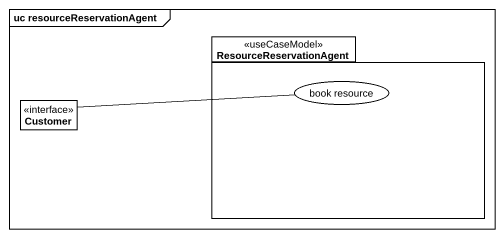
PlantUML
@startuml
mainframe uc resourceReservationAgent
allowmixing
hide circle
hide empty members
package ResourceReservationAgent <<useCaseModel>> {
  usecase "book resource" as book_resource
}
interface Customer
Customer -right- book_resource
@enduml
